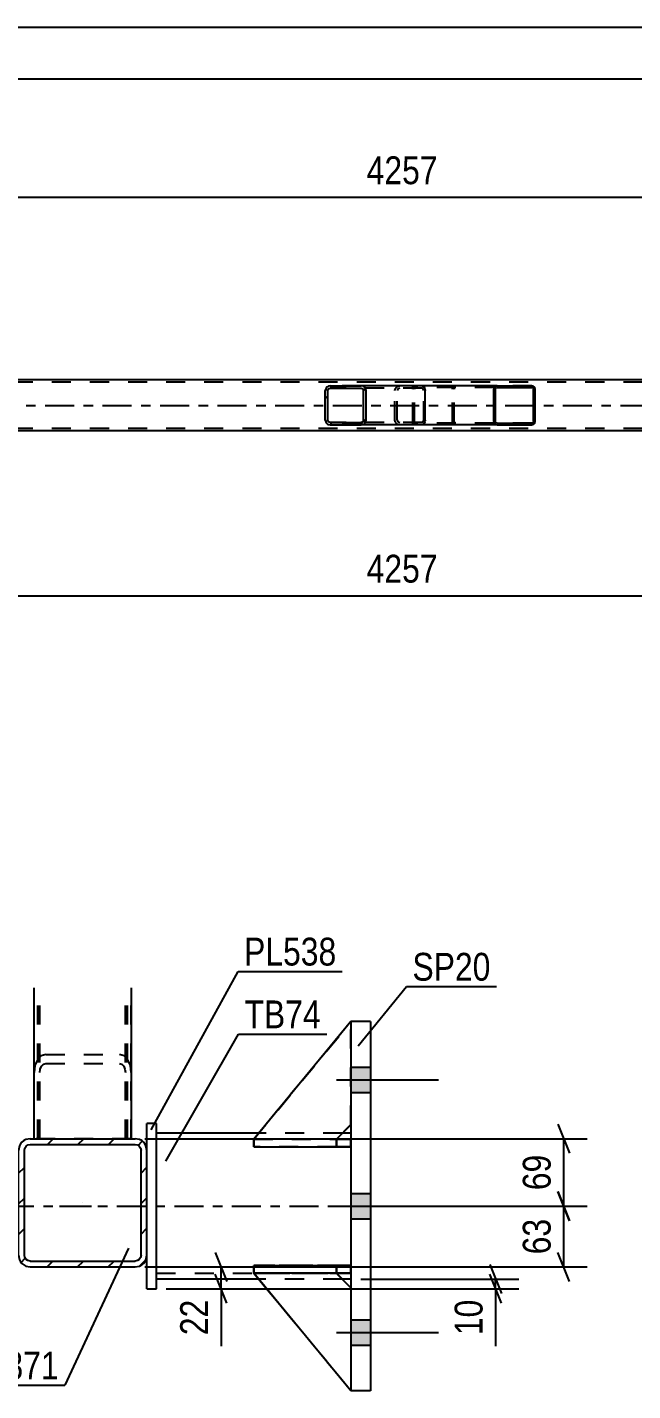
# Model space of a CAD drawing. Header units: millimetres. Extents: x 0 to 841, y 0 to 594.
# Drawn here: x 207.4 to 269.7, y 150.7 to 291 of the extents above; entities that cross this region are included whole.
import ezdxf

# ---------------------------------------------------------------- set-up
doc = ezdxf.new("R2010")
doc.units = ezdxf.units.MM
doc.linetypes.add('DXK_LINE_DOT2', pattern=[3.9198, 1.9599, -1.9599])
doc.linetypes.add('DXK_LINE_DOT3', pattern=[5.9187, 2.979, -0.9799, 0.9799, -0.9799])
doc.styles.add('Arial Narrow', font='ARIALN.TTF', dxfattribs={"height": 0.2})

# ---------------------------------------------------------------- blocks, each defined once
blk = doc.blocks.new('Part-318885092-5607 - 5502')
at = {"linetype": 'Continuous'}
h = blk.add_hatch(dxfattribs=at)
h.set_pattern_fill('', scale=0.7, style=0, pattern_type=0)
h.set_pattern_definition([(45, (242.2284, 253.8129), (-1.57154, 1.57154), [])])
h.paths.add_polyline_path([(242.27, 253.63), (242.23, 253.81), (242.12, 253.97), (241.96, 254.07), (241.76, 254.11), (238.58, 254.11), (238.39, 254.07), (238.22, 253.97), (238.12, 253.81), (238.08, 253.63), (238.08, 250.59), (238.12, 250.41), (238.22, 250.25), (238.39, 250.15), (238.58, 250.11), (241.76, 250.11), (241.96, 250.15), (242.12, 250.25), (242.23, 250.41), (242.27, 250.59)])
h.paths.add_polyline_path([(242, 250.5), (241.94, 250.42), (241.86, 250.37), (241.76, 250.35), (238.58, 250.35), (238.48, 250.37), (238.4, 250.42), (238.35, 250.5), (238.33, 250.59), (238.33, 253.63), (238.35, 253.72), (238.4, 253.8), (238.48, 253.85), (238.58, 253.87), (241.76, 253.87), (241.86, 253.85), (241.94, 253.8), (242, 253.72), (242.02, 253.63), (242.02, 250.59)])
at = {"color": 2, "linetype": 'Continuous'}
for p, q in [((238.58, 254.11), (238.39, 254.07)), ((238.58, 254.11), (241.76, 254.11)), ((248.06, 254.11), (241.76, 254.11)), ((241.96, 254.07), (241.76, 254.11)), ((248.06, 254.11), (248.17, 254.07)), ((248.17, 254.07), (248.26, 253.97)), ((238.12, 253.81), (238.08, 253.63)), ((238.08, 250.59), (238.08, 253.63)), ((238.33, 253.63), (238.35, 253.72)), ((238.33, 250.59), (238.33, 253.63)), ((238.35, 253.72), (238.4, 253.8)), ((238.4, 253.8), (238.48, 253.85)), ((238.48, 253.85), (238.58, 253.87)), ((238.58, 253.87), (241.76, 253.87)), ((241.76, 253.87), (241.86, 253.85)), ((241.86, 253.85), (241.94, 253.8)), ((241.94, 253.8), (242, 253.72)), ((242, 253.72), (242.02, 253.63)), ((242.02, 250.59), (242.02, 253.63)), ((242.27, 253.63), (242.23, 253.81)), ((242.27, 250.59), (242.27, 253.63)), ((248.26, 253.97), (248.31, 253.81)), ((248.31, 253.81), (248.34, 253.63)), ((248.34, 250.59), (248.34, 253.63)), ((238.08, 250.59), (238.12, 250.41)), ((238.35, 250.5), (238.33, 250.59)), ((238.4, 250.42), (238.35, 250.5)), ((238.39, 250.15), (238.58, 250.11)), ((238.48, 250.37), (238.4, 250.42)), ((238.58, 250.35), (238.48, 250.37)), ((238.58, 250.35), (241.76, 250.35)), ((238.58, 250.11), (241.76, 250.11)), ((241.86, 250.37), (241.76, 250.35)), ((241.76, 250.11), (241.96, 250.15)), ((248.06, 250.11), (241.76, 250.11)), ((241.94, 250.42), (241.86, 250.37)), ((242, 250.5), (241.94, 250.42)), ((242.02, 250.59), (242, 250.5)), ((242.23, 250.41), (242.27, 250.59)), ((248.17, 250.15), (248.06, 250.11)), ((248.26, 250.25), (248.17, 250.15)), ((248.31, 250.41), (248.26, 250.25)), ((248.34, 250.59), (248.31, 250.41))]:
    blk.add_line(p, q, dxfattribs=at)
at = {"color": 7, "linetype": 'DXK_LINE_DOT2'}
for p, q in [((241.76, 254.11), (238.58, 254.11)), ((245.54, 254.07), (245.73, 254.11)), ((247.07, 253.87), (247.07, 254.11)), ((248.06, 253.87), (238.58, 253.87)), ((245.23, 253.63), (245.27, 253.81)), ((245.23, 250.59), (245.23, 253.63)), ((245.5, 253.72), (245.48, 253.63)), ((245.48, 250.59), (245.48, 253.63)), ((245.55, 253.8), (245.5, 253.72)), ((245.63, 253.85), (245.55, 253.8)), ((245.73, 253.87), (245.63, 253.85)), ((248.12, 253.85), (248.06, 253.87)), ((248.16, 253.8), (248.12, 253.85)), ((248.19, 253.72), (248.16, 253.8)), ((248.2, 253.63), (248.19, 253.72)), ((248.2, 250.59), (248.2, 253.63)), ((248.06, 250.35), (238.58, 250.35)), ((241.76, 250.11), (238.58, 250.11)), ((245.27, 250.41), (245.23, 250.59)), ((245.48, 250.59), (245.5, 250.5)), ((245.5, 250.5), (245.55, 250.42)), ((245.73, 250.11), (245.54, 250.15)), ((245.55, 250.42), (245.57, 250.41)), ((245.57, 250.41), (245.63, 250.37)), ((245.63, 250.37), (245.73, 250.35)), ((247.07, 250.11), (247.07, 250.35)), ((248.06, 250.35), (248.12, 250.37)), ((248.12, 250.37), (248.16, 250.42)), ((248.16, 250.42), (248.19, 250.5)), ((248.19, 250.5), (248.2, 250.59))]:
    blk.add_line(p, q, dxfattribs=at)
at = {"color": 2, "linetype": 'Continuous'}
for centre, start, end in [((238.57, 253.61), 111.1941, 156.1506), ((241.78, 253.61), 23.8494, 68.8059), ((238.57, 250.6), 203.8494, 248.8059), ((241.78, 250.6), 291.1941, 336.1506)]:
    blk.add_arc(centre, 0.492, start, end, dxfattribs=at)
at = {"color": 7, "linetype": 'DXK_LINE_DOT2'}
for centre, start, end in [((245.72, 253.61), 111.1941, 156.1506), ((245.72, 250.6), 203.8494, 248.8059)]:
    blk.add_arc(centre, 0.492, start, end, dxfattribs=at)
blk = doc.blocks.new('Part-318885092-5608 - 5502')
at = {"linetype": 'Continuous'}
h = blk.add_hatch(dxfattribs=at)
h.set_pattern_fill('', scale=0.7, style=0, pattern_type=0)
h.set_pattern_definition([(45, (259.6524, 253.9117), (-1.57154, 1.57154), [])])
h.paths.add_polyline_path([(259.68, 253.79), (259.65, 253.91), (259.58, 254.02), (259.47, 254.08), (259.34, 254.11), (255.76, 254.11), (255.63, 254.08), (255.52, 254.02), (255.45, 253.91), (255.42, 253.79), (255.42, 250.43), (255.45, 250.31), (255.52, 250.2), (255.63, 250.13), (255.76, 250.11), (259.34, 250.11), (259.47, 250.13), (259.58, 250.2), (259.65, 250.31), (259.68, 250.43)])
h.paths.add_polyline_path([(259.5, 250.37), (259.46, 250.32), (259.4, 250.28), (259.34, 250.27), (255.76, 250.27), (255.7, 250.28), (255.64, 250.32), (255.6, 250.37), (255.59, 250.43), (255.59, 253.79), (255.6, 253.85), (255.64, 253.9), (255.7, 253.94), (255.76, 253.95), (259.34, 253.95), (259.4, 253.94), (259.46, 253.9), (259.5, 253.85), (259.51, 253.79), (259.51, 250.43)])
at = {"color": 7, "linetype": 'DXK_LINE_DOT2'}
for p, q in [((247.28, 254.08), (247.41, 254.11)), ((248.06, 254.11), (247.41, 254.11)), ((250.99, 254.11), (251.12, 254.08)), ((259.34, 254.11), (255.76, 254.11)), ((247.07, 253.79), (247.1, 253.91)), ((247.07, 250.43), (247.07, 253.79)), ((247.26, 253.85), (247.24, 253.79)), ((247.24, 250.43), (247.24, 253.79)), ((247.29, 253.9), (247.26, 253.85)), ((247.35, 253.94), (247.29, 253.9)), ((247.41, 253.95), (247.35, 253.94)), ((259.34, 253.95), (247.41, 253.95)), ((251.05, 253.94), (250.99, 253.95)), ((251.11, 253.9), (251.05, 253.94)), ((251.15, 253.85), (251.11, 253.9)), ((251.16, 253.79), (251.15, 253.85)), ((251.16, 250.43), (251.16, 253.79)), ((251.3, 253.91), (251.33, 253.79)), ((251.33, 250.43), (251.33, 253.79)), ((247.1, 250.31), (247.07, 250.43)), ((247.24, 250.43), (247.26, 250.37)), ((247.26, 250.37), (247.29, 250.32)), ((247.41, 250.11), (247.28, 250.13)), ((247.29, 250.32), (247.35, 250.28)), ((247.35, 250.28), (247.41, 250.27)), ((259.34, 250.27), (247.41, 250.27)), ((248.06, 250.11), (247.41, 250.11)), ((250.99, 250.27), (251.05, 250.28)), ((251.12, 250.13), (250.99, 250.11)), ((251.05, 250.28), (251.11, 250.32)), ((251.11, 250.32), (251.15, 250.37)), ((251.15, 250.37), (251.16, 250.43)), ((251.33, 250.43), (251.3, 250.31)), ((255.76, 250.11), (259.34, 250.11))]:
    blk.add_line(p, q, dxfattribs=at)
at = {"color": 2, "linetype": 'Continuous'}
for p, q in [((255.76, 254.11), (248.06, 254.11)), ((255.76, 254.11), (255.63, 254.08)), ((255.76, 254.11), (259.34, 254.11)), ((259.47, 254.08), (259.34, 254.11)), ((255.45, 253.91), (255.42, 253.79)), ((255.42, 250.43), (255.42, 253.79)), ((255.59, 253.79), (255.6, 253.85)), ((255.59, 250.43), (255.59, 253.79)), ((255.6, 253.85), (255.64, 253.9)), ((255.64, 253.9), (255.7, 253.94)), ((255.7, 253.94), (255.76, 253.95)), ((255.76, 253.95), (259.34, 253.95)), ((259.34, 253.95), (259.4, 253.94)), ((259.4, 253.94), (259.46, 253.9)), ((259.46, 253.9), (259.5, 253.85)), ((259.5, 253.85), (259.51, 253.79)), ((259.51, 250.43), (259.51, 253.79)), ((259.68, 253.79), (259.65, 253.91)), ((259.68, 250.43), (259.68, 253.79)), ((255.76, 250.11), (248.06, 250.11)), ((255.42, 250.43), (255.45, 250.31)), ((255.6, 250.37), (255.59, 250.43)), ((255.64, 250.32), (255.6, 250.37)), ((255.63, 250.13), (255.76, 250.11)), ((255.7, 250.28), (255.64, 250.32)), ((255.76, 250.27), (255.7, 250.28)), ((255.76, 250.27), (259.34, 250.27)), ((255.76, 250.11), (259.34, 250.11)), ((259.4, 250.28), (259.34, 250.27)), ((259.34, 250.11), (259.47, 250.13)), ((259.46, 250.32), (259.4, 250.28)), ((259.5, 250.37), (259.46, 250.32)), ((259.51, 250.43), (259.5, 250.37)), ((259.65, 250.31), (259.68, 250.43))]:
    blk.add_line(p, q, dxfattribs=at)
at = {"color": 7, "linetype": 'DXK_LINE_DOT2'}
for centre, start, end in [((247.4, 253.78), 110.7583, 155.68), ((251, 253.78), 24.32, 69.2417), ((247.4, 250.44), 204.32, 249.2417), ((251, 250.44), 290.7583, 335.68)]:
    blk.add_arc(centre, 0.331, start, end, dxfattribs=at)
at = {"color": 2, "linetype": 'Continuous'}
for centre, start, end in [((255.75, 253.78), 110.7583, 155.68), ((259.35, 253.78), 24.32, 69.2417), ((255.75, 250.44), 204.32, 249.2417), ((259.35, 250.44), 290.7583, 335.68)]:
    blk.add_arc(centre, 0.331, start, end, dxfattribs=at)
blk = doc.blocks.new('Part-318885092-5674 - 5502')
at = {"color": 7, "linetype": 'DXK_LINE_DOT2'}
for p, q in [((729.32, 254.51), (67.2, 254.51)), ((729.32, 249.71), (67.2, 249.71))]:
    blk.add_line(p, q, dxfattribs=at)
at = {"color": 2, "linetype": 'Continuous'}
for p, q in [((330.32, 254.75), (166.05, 254.75)), ((330.32, 249.47), (166.05, 249.47))]:
    blk.add_line(p, q, dxfattribs=at)
at = {"color": 7, "linetype": 'DXK_LINE_DOT3'}
blk.add_line((67.2, 252.11), (729.32, 252.11), dxfattribs=at)
blk = doc.blocks.new('Part-318885092-1444 - 1248')
at = {"color": 7, "linetype": 'DXK_LINE_DOT2'}
for p, q in [((208.12, 176.64), (208.12, 192.17)), ((208.72, 176.64), (208.72, 192.17)), ((217.52, 176.64), (217.52, 192.17)), ((218.12, 176.64), (218.12, 192.17)), ((209.32, 185.32), (208.86, 185.18)), ((209.32, 185.32), (216.92, 185.32)), ((217.38, 185.18), (216.92, 185.32)), ((208.21, 184.17), (208.12, 183.46)), ((208.47, 184.77), (208.21, 184.17)), ((208.86, 185.18), (208.47, 184.77)), ((208.76, 183.81), (208.89, 184.11)), ((208.89, 184.11), (209.09, 184.32)), ((209.09, 184.32), (209.32, 184.39)), ((209.32, 184.39), (216.92, 184.39)), ((216.92, 184.39), (217.15, 184.32)), ((217.15, 184.32), (217.34, 184.11)), ((217.34, 184.11), (217.47, 183.81)), ((217.77, 184.77), (217.38, 185.18)), ((218.03, 184.17), (217.77, 184.77)), ((218.12, 183.46), (218.03, 184.17)), ((208.72, 183.46), (208.76, 183.81)), ((217.47, 183.81), (217.52, 183.46)), ((208.12, 176.64), (218.12, 176.64))]:
    blk.add_line(p, q, dxfattribs=at)
blk = doc.blocks.new('Part-318885092-1445 - 1248')
at = {"color": 2, "linetype": 'Continuous'}
for p, q in [((208.12, 176.64), (208.12, 192.17)), ((218.12, 192.17), (218.12, 176.64))]:
    blk.add_line(p, q, dxfattribs=at)
at = {"color": 7, "linetype": 'DXK_LINE_DOT2'}
for p, q in [((208.52, 176.64), (208.52, 192.17)), ((217.72, 176.64), (217.72, 192.17)), ((218.12, 176.64), (208.12, 176.64))]:
    blk.add_line(p, q, dxfattribs=at)
blk = doc.blocks.new('Part-318885092-1466 - 1248')
at = {"linetype": 'Continuous'}
h = blk.add_hatch(dxfattribs=at)
h.set_pattern_fill('', scale=0.7, style=0, pattern_type=0)
h.set_pattern_definition([(45, (218.9782, 163.533), (-1.57154, 1.57154), [])])
h.paths.add_polyline_path([(218.52, 163.44), (218.98, 163.53), (219.37, 163.79), (219.63, 164.18), (219.72, 164.64), (219.72, 175.44), (219.63, 175.9), (219.37, 176.29), (218.98, 176.55), (218.52, 176.64), (207.72, 176.64), (207.26, 176.55), (206.87, 176.29), (206.61, 175.9), (206.52, 175.44), (206.52, 164.64), (206.61, 164.18), (206.87, 163.79), (207.26, 163.53), (207.72, 163.44)])
h.paths.add_polyline_path([(207.72, 164.04), (207.49, 164.09), (207.29, 164.22), (207.16, 164.41), (207.12, 164.64), (207.12, 175.44), (207.16, 175.67), (207.29, 175.87), (207.49, 176), (207.72, 176.04), (218.52, 176.04), (218.75, 176), (218.94, 175.87), (219.07, 175.67), (219.12, 175.44), (219.12, 164.64), (219.07, 164.41), (218.94, 164.22), (218.75, 164.09), (218.52, 164.04)])
at = {"color": 2, "linetype": 'Continuous'}
for p, q in [((206.61, 175.9), (206.52, 175.44)), ((206.52, 164.64), (206.52, 175.44)), ((207.12, 175.44), (207.16, 175.67)), ((207.12, 164.64), (207.12, 175.44)), ((207.16, 175.67), (207.29, 175.87)), ((207.72, 176.64), (207.26, 176.55)), ((207.29, 175.87), (207.49, 176)), ((207.49, 176), (207.72, 176.04)), ((207.72, 176.64), (218.52, 176.64)), ((207.72, 176.04), (218.52, 176.04)), ((218.98, 176.55), (218.52, 176.64)), ((218.52, 176.04), (218.75, 176)), ((218.75, 176), (218.94, 175.87)), ((218.94, 175.87), (219.07, 175.67)), ((219.07, 175.67), (219.12, 175.44)), ((219.12, 164.64), (219.12, 175.44)), ((219.72, 175.44), (219.63, 175.9)), ((219.72, 164.64), (219.72, 175.44)), ((206.52, 164.64), (206.61, 164.18)), ((207.16, 164.41), (207.12, 164.64)), ((207.29, 164.22), (207.16, 164.41)), ((207.49, 164.09), (207.29, 164.22)), ((218.94, 164.22), (218.75, 164.09)), ((219.07, 164.41), (218.94, 164.22)), ((219.12, 164.64), (219.07, 164.41)), ((219.63, 164.18), (219.72, 164.64)), ((207.26, 163.53), (207.72, 163.44)), ((207.72, 164.04), (207.49, 164.09)), ((207.72, 164.04), (218.52, 164.04)), ((207.72, 163.44), (218.52, 163.44)), ((218.75, 164.09), (218.52, 164.04)), ((218.52, 163.44), (218.98, 163.53))]:
    blk.add_line(p, q, dxfattribs=at)
at = {"color": 7, "linetype": 'DXK_LINE_DOT3'}
blk.add_line((213.12, 170.04), (213.12, 170.04), dxfattribs=at)
at = {"color": 2, "linetype": 'Continuous'}
for centre, start, end in [((207.72, 175.44), 112.5, 157.5), ((218.52, 175.44), 22.5, 67.5), ((207.72, 164.64), 202.5, 247.5), ((218.52, 164.64), 292.5, 337.5)]:
    blk.add_arc(centre, 1.2, start, end, dxfattribs=at)
blk = doc.blocks.new('Part-318885092-1342 - 1248')
at = {"color": 2, "linetype": 'Continuous'}
for p, q in [((242.72, 188.7), (240.72, 188.7)), ((240.72, 188.7), (240.72, 150.7)), ((242.72, 188.7), (242.72, 150.7)), ((242.72, 150.7), (240.72, 150.7))]:
    blk.add_line(p, q, dxfattribs=at)
blk = doc.blocks.new('Part-318885092-1432 - 1248')
at = {"color": 7, "linetype": 'DXK_LINE_DOT2'}
for p, q in [((230.72, 162.8), (230.72, 163.6)), ((230.72, 163.6), (239.22, 163.6)), ((240.72, 163.6), (230.72, 163.6)), ((239.22, 162.8), (230.72, 162.8)), ((230.72, 162.8), (240.72, 162.8)), ((239.22, 162.8), (239.22, 163.6)), ((239.22, 163.6), (240.72, 163.6)), ((240.72, 162.8), (239.22, 162.8)), ((240.72, 162.8), (240.72, 163.6)), ((240.72, 162.8), (240.72, 163.6)), ((240.72, 163.6), (240.72, 163.6)), ((240.72, 162.8), (240.72, 162.8))]:
    blk.add_line(p, q, dxfattribs=at)
blk = doc.blocks.new('Part-318885092-1368 - 1248')
at = {"color": 2, "linetype": 'Continuous'}
for p, q in [((240.72, 188.7), (230.72, 176.59)), ((240.72, 188.7), (240.72, 188.7)), ((240.72, 188.7), (240.72, 188.7)), ((239.23, 176.6), (240.72, 178.09)), ((231.97, 176.59), (230.72, 176.59)), ((230.72, 176.59), (230.72, 176.59))]:
    blk.add_line(p, q, dxfattribs=at)
at = {"color": 7, "linetype": 'DXK_LINE_DOT2'}
for p, q in [((240.72, 188.7), (230.72, 176.59)), ((240.72, 178.09), (240.72, 188.7)), ((239.22, 176.59), (240.72, 178.09)), ((239.22, 176.59), (230.72, 176.59)), ((239.22, 176.59), (231.97, 176.59)), ((239.22, 176.59), (239.23, 176.6)), ((239.22, 176.59), (239.22, 176.59))]:
    blk.add_line(p, q, dxfattribs=at)
blk = doc.blocks.new('Part-318885092-1433 - 1248')
at = {"color": 7, "linetype": 'DXK_LINE_DOT2'}
for p, q in [((230.72, 175.8), (230.72, 176.6)), ((230.72, 176.6), (239.22, 176.6)), ((240.72, 176.6), (230.72, 176.6)), ((239.22, 175.8), (230.72, 175.8)), ((230.72, 175.8), (240.72, 175.8)), ((239.22, 175.8), (239.22, 176.6)), ((239.22, 176.6), (240.72, 176.6)), ((240.72, 175.8), (239.22, 175.8)), ((240.72, 175.8), (240.72, 176.6)), ((240.72, 175.8), (240.72, 176.6)), ((240.72, 176.6), (240.72, 176.6)), ((240.72, 175.8), (240.72, 175.8))]:
    blk.add_line(p, q, dxfattribs=at)
blk = doc.blocks.new('Part-318885092-1369 - 1248')
at = {"color": 7, "linetype": 'DXK_LINE_DOT2'}
for p, q in [((230.72, 162.79), (239.22, 162.79)), ((240.72, 150.7), (230.72, 162.79)), ((230.72, 162.79), (230.72, 162.79)), ((239.22, 162.79), (230.72, 162.79)), ((230.72, 162.79), (240.72, 150.7)), ((239.22, 162.79), (240.72, 161.29)), ((239.22, 162.79), (239.22, 162.79)), ((240.72, 161.29), (239.22, 162.79)), ((240.72, 161.29), (240.72, 150.7))]:
    blk.add_line(p, q, dxfattribs=at)
blk = doc.blocks.new('Part-318885092-1434 - 1248')
at = {"color": 2, "linetype": 'Continuous'}
for p, q in [((230.72, 163.6), (240.72, 163.6)), ((230.72, 163.6), (230.72, 162.8)), ((240.72, 162.8), (230.72, 162.8)), ((240.72, 163.6), (240.72, 163.6)), ((240.72, 162.8), (240.72, 163.6))]:
    blk.add_line(p, q, dxfattribs=at)
at = {"color": 7, "linetype": 'DXK_LINE_DOT2'}
for p, q in [((239.22, 163.6), (230.72, 163.6)), ((230.72, 162.8), (239.22, 162.8)), ((240.72, 163.6), (239.22, 163.6)), ((239.22, 163.6), (239.22, 162.8)), ((239.22, 162.8), (240.72, 162.8)), ((240.72, 163.6), (240.72, 163.6))]:
    blk.add_line(p, q, dxfattribs=at)
blk = doc.blocks.new('Part-318885092-1370 - 1248')
at = {"color": 2, "linetype": 'Continuous'}
for p, q in [((230.72, 162.79), (230.72, 162.79)), ((239.22, 162.79), (230.72, 162.79)), ((240.72, 150.7), (230.72, 162.79)), ((239.22, 162.79), (239.22, 162.79)), ((239.22, 162.79), (240.72, 161.29))]:
    blk.add_line(p, q, dxfattribs=at)
at = {"color": 7, "linetype": 'DXK_LINE_DOT2'}
for p, q in [((230.72, 162.79), (239.22, 162.79)), ((240.72, 150.7), (230.72, 162.79)), ((239.22, 162.79), (240.72, 161.29)), ((240.72, 161.29), (240.72, 150.7))]:
    blk.add_line(p, q, dxfattribs=at)
blk = doc.blocks.new('Part-318885092-1385 - 1248')
at = {"color": 2, "linetype": 'Continuous'}
for p, q in [((185.52, 177.2), (186.41, 177.2)), ((195.02, 177.2), (205.52, 177.2)), ((185.52, 162.2), (186.43, 162.2)), ((195.03, 162.2), (205.52, 162.2))]:
    blk.add_line(p, q, dxfattribs=at)
at = {"color": 7, "linetype": 'DXK_LINE_DOT2'}
for p, q in [((185.52, 162.2), (185.52, 177.2)), ((186.41, 177.2), (195.02, 177.2)), ((205.52, 162.2), (205.52, 177.2)), ((185.52, 176.6), (205.52, 176.6)), ((185.52, 162.8), (205.52, 162.8)), ((186.43, 162.2), (195.03, 162.2))]:
    blk.add_line(p, q, dxfattribs=at)
at = {"color": 7, "linetype": 'DXK_LINE_DOT3'}
blk.add_line((175.52, 169.7), (215.52, 169.7), dxfattribs=at)
blk = doc.blocks.new('Part-318885092-1405 - 1248')
at = {"color": 2, "linetype": 'Continuous'}
for p, q in [((220.72, 178.2), (219.72, 178.2)), ((219.72, 175.44), (219.72, 178.2)), ((220.72, 161.2), (220.72, 178.2)), ((219.72, 161.2), (219.72, 164.64)), ((219.72, 161.2), (220.72, 161.2))]:
    blk.add_line(p, q, dxfattribs=at)
at = {"color": 7, "linetype": 'DXK_LINE_DOT2'}
blk.add_line((219.72, 164.64), (219.72, 175.44), dxfattribs=at)
blk = doc.blocks.new('Bolt-318885092-1414 - 1248')
at = {"linetype": 'Continuous'}
for points in [[(242.72, 181.4), (242.72, 184), (240.72, 184), (240.72, 181.4)], [(242.72, 181.4), (242.72, 184), (240.72, 184), (240.72, 181.4)], [(242.72, 181.4), (242.72, 184), (240.72, 184), (240.72, 181.4)], [(242.72, 168.4), (242.72, 171), (240.72, 171), (240.72, 168.4)], [(242.72, 168.4), (242.72, 171), (240.72, 171), (240.72, 168.4)], [(242.72, 155.4), (242.72, 158), (240.72, 158), (240.72, 155.4)], [(242.72, 155.4), (242.72, 158), (240.72, 158), (240.72, 155.4)], [(242.72, 155.4), (242.72, 158), (240.72, 158), (240.72, 155.4)]]:
    blk.add_hatch(color=1, dxfattribs=at).paths.add_polyline_path(points)
at = {"color": 1, "linetype": 'Continuous'}
for p, q in [((240.72, 184), (242.72, 184)), ((240.72, 184), (242.72, 184)), ((240.72, 184), (242.72, 184)), ((239.22, 182.7), (249.72, 182.7)), ((239.22, 182.7), (249.72, 182.7)), ((239.22, 182.7), (249.72, 182.7)), ((240.72, 181.4), (242.72, 181.4)), ((240.72, 181.4), (242.72, 181.4)), ((240.72, 181.4), (242.72, 181.4)), ((240.72, 171), (242.72, 171)), ((240.72, 171), (242.72, 171)), ((239.22, 169.7), (249.72, 169.7)), ((239.22, 169.7), (249.72, 169.7)), ((240.72, 168.4), (242.72, 168.4)), ((240.72, 168.4), (242.72, 168.4)), ((240.72, 158), (242.72, 158)), ((240.72, 158), (242.72, 158)), ((240.72, 158), (242.72, 158)), ((239.22, 156.7), (249.72, 156.7)), ((239.22, 156.7), (249.72, 156.7)), ((239.22, 156.7), (249.72, 156.7)), ((240.72, 155.4), (242.72, 155.4)), ((240.72, 155.4), (242.72, 155.4)), ((240.72, 155.4), (242.72, 155.4))]:
    blk.add_line(p, q, dxfattribs=at)
blk = doc.blocks.new('Part-318885092-1431 - 1248')
at = {"color": 7, "linetype": 'DXK_LINE_DOT2'}
for p, q in [((240.72, 188.7), (230.72, 176.59)), ((230.72, 176.59), (240.72, 188.7)), ((240.72, 178.09), (240.72, 188.7)), ((239.22, 176.59), (240.72, 178.09)), ((239.22, 176.59), (240.72, 178.09)), ((230.72, 176.59), (239.22, 176.59)), ((230.72, 176.59), (230.72, 176.59)), ((239.22, 176.59), (230.72, 176.59)), ((239.22, 176.59), (239.22, 176.59))]:
    blk.add_line(p, q, dxfattribs=at)
blk = doc.blocks.new('Part-318885092-1435 - 1248')
at = {"color": 2, "linetype": 'Continuous'}
for p, q in [((230.73, 176.6), (230.72, 176.6)), ((230.72, 176.6), (230.72, 175.8)), ((230.72, 175.8), (240.72, 175.8)), ((240.72, 176.6), (231.97, 176.6)), ((240.72, 176.6), (240.72, 176.6)), ((240.72, 176.6), (240.72, 175.8))]:
    blk.add_line(p, q, dxfattribs=at)
at = {"color": 7, "linetype": 'DXK_LINE_DOT2'}
for p, q in [((230.72, 175.8), (239.22, 175.8)), ((231.97, 176.6), (230.73, 176.6)), ((239.22, 176.6), (230.73, 176.6)), ((239.22, 176.6), (240.72, 176.6)), ((239.22, 176.6), (239.22, 175.8)), ((239.22, 175.8), (240.72, 175.8)), ((240.72, 176.6), (240.72, 176.6))]:
    blk.add_line(p, q, dxfattribs=at)
blk = doc.blocks.new('Part-318885092-1475 - 1248')
at = {"color": 2, "linetype": 'Continuous'}
for p, q in [((231.22, 177.2), (220.72, 177.2)), ((240.72, 177.2), (239.83, 177.2)), ((231.21, 162.2), (220.72, 162.2)), ((240.72, 162.2), (239.81, 162.2))]:
    blk.add_line(p, q, dxfattribs=at)
at = {"color": 7, "linetype": 'DXK_LINE_DOT2'}
for p, q in [((220.72, 162.2), (220.72, 177.2)), ((239.83, 177.2), (231.22, 177.2)), ((240.72, 177.2), (240.72, 162.2)), ((240.72, 176.6), (220.72, 176.6)), ((220.72, 162.8), (240.72, 162.8)), ((239.81, 162.2), (231.21, 162.2))]:
    blk.add_line(p, q, dxfattribs=at)
at = {"color": 7, "linetype": 'DXK_LINE_DOT3'}
blk.add_line((210.72, 169.7), (250.72, 169.7), dxfattribs=at)
blk = doc.blocks.new('StraightDimension-318885092-5817 - 5502')
at = {"color": 7, "linetype": 'Continuous'}
blk.add_line((160.85, 273.52), (331.12, 273.52), dxfattribs=at)
at = {"color": 0}
blk.add_wipeout([(250.25, 274.27), (250.25, 278.47), (241.73, 278.47), (241.73, 274.27)], dxfattribs=at)
at = {"color": 3, "style": 'Arial Narrow'}
blk.add_text('4257', height=2.863, dxfattribs=at).set_placement((242.33, 274.87))
blk = doc.blocks.new('StraightDimension-318885092-5824 - 5502')
at = {"color": 7, "linetype": 'Continuous'}
blk.add_line((56.34, 291.02), (740.18, 291.02), dxfattribs=at)
blk = doc.blocks.new('StraightDimension-318885092-5835 - 5502')
at = {"color": 7, "linetype": 'Continuous'}
blk.add_line((160.85, 232.52), (331.12, 232.52), dxfattribs=at)
at = {"color": 0}
blk.add_wipeout([(250.25, 233.27), (250.25, 237.47), (241.73, 237.47), (241.73, 233.27)], dxfattribs=at)
at = {"color": 3, "style": 'Arial Narrow'}
blk.add_text('4257', height=2.863, dxfattribs=at).set_placement((242.33, 233.87))
blk = doc.blocks.new('StraightDimension-318885092-5868 - 5502')
at = {"color": 7, "linetype": 'Continuous'}
blk.add_line((56.98, 285.71), (739.54, 285.71), dxfattribs=at)
blk = doc.blocks.new('StraightDimension-318885092-1538 - 1248')
at = {"color": 7, "linetype": 'Continuous'}
for p, q in [((262.01, 178.14), (263.21, 175.14)), ((219.52, 176.64), (265.01, 176.64)), ((262.61, 169.7), (262.61, 176.64)), ((263.21, 168.2), (262.01, 171.2)), ((249.2, 169.7), (265.01, 169.7))]:
    blk.add_line(p, q, dxfattribs=at)
at = {"color": 0}
blk.add_wipeout([(261.86, 175.6), (257.66, 175.6), (257.66, 170.74), (261.86, 170.74)], dxfattribs=at)
at = {"color": 3, "style": 'Arial Narrow'}
blk.add_text('69', height=2.863, rotation=90.0002, dxfattribs=at).set_placement((261.26, 171.34))
blk = doc.blocks.new('StraightDimension-318885092-1493 - 1248')
at = {"color": 7, "linetype": 'Continuous'}
for p, q in [((255, 163.7), (256.2, 160.7)), ((241.72, 162.2), (258, 162.2)), ((256.2, 159.7), (255, 162.7)), ((255.6, 161.2), (255.6, 162.2)), ((221.72, 161.2), (258, 161.2)), ((255.6, 161.2), (255.6, 155.3)), ((255.6, 161.2), (255.6, 155.3))]:
    blk.add_line(p, q, dxfattribs=at)
at = {"color": 0}
blk.add_wipeout([(254.85, 160.68), (250.65, 160.68), (250.65, 155.82), (254.85, 155.82)], dxfattribs=at)
at = {"color": 3, "style": 'Arial Narrow'}
blk.add_text('10', height=2.863, rotation=90.0002, dxfattribs=at).set_placement((254.25, 156.42))
blk = doc.blocks.new('StraightDimension-318885092-1505 - 1248')
at = {"color": 7, "linetype": 'Continuous'}
for p, q in [((226.76, 164.94), (227.96, 161.94)), ((219.52, 163.44), (229.76, 163.44)), ((227.36, 161.2), (227.36, 163.44)), ((227.96, 159.7), (226.76, 162.7)), ((221.72, 161.2), (229.76, 161.2)), ((227.36, 161.2), (227.36, 155.3)), ((227.36, 161.2), (227.36, 155.3))]:
    blk.add_line(p, q, dxfattribs=at)
at = {"color": 0}
blk.add_wipeout([(226.61, 160.68), (222.41, 160.68), (222.41, 155.82), (226.61, 155.82)], dxfattribs=at)
at = {"color": 3, "style": 'Arial Narrow'}
blk.add_text('22', height=2.863, rotation=90.0002, dxfattribs=at).set_placement((226.01, 156.42))
blk = doc.blocks.new('StraightDimension-318885092-1527 - 1248')
at = {"color": 7, "linetype": 'Continuous'}
for p, q in [((262.01, 171.2), (263.21, 168.2)), ((249.2, 169.7), (265.01, 169.7)), ((262.61, 163.44), (262.61, 169.7)), ((263.21, 161.94), (262.01, 164.94)), ((219.52, 163.44), (265.01, 163.44))]:
    blk.add_line(p, q, dxfattribs=at)
at = {"color": 0}
blk.add_wipeout([(261.86, 169), (257.66, 169), (257.66, 164.14), (261.86, 164.14)], dxfattribs=at)
at = {"color": 3, "style": 'Arial Narrow'}
blk.add_text('63', height=2.863, rotation=90.0002, dxfattribs=at).set_placement((261.26, 164.74))
blk = doc.blocks.new('Mark-318885092-1401 - 1248')
at = {"color": 0}
blk.add_wipeout([(239.22, 194.46), (239.22, 197.46), (229.72, 197.46), (229.72, 194.46)], dxfattribs=at)
blk.add_wipeout([(239.22, 194.46), (239.22, 197.46), (229.72, 197.46), (229.72, 194.46)], dxfattribs=at)
at = {"color": 30, "linetype": 'Continuous'}
for p, q in [((220.15, 177.55), (229.12, 193.86)), ((229.12, 193.86), (239.82, 193.86))]:
    blk.add_line(p, q, dxfattribs=at)
at = {"color": 3, "style": 'Arial Narrow'}
blk.add_text('PL538', height=2.863, dxfattribs=at).set_placement((229.72, 194.46))
blk = doc.blocks.new('Mark-318885092-1338 - 1248')
at = {"color": 0}
blk.add_wipeout([(255.08, 192.9), (255.08, 195.9), (247.04, 195.9), (247.04, 192.9)], dxfattribs=at)
blk.add_wipeout([(255.08, 192.9), (255.08, 195.9), (247.04, 195.9), (247.04, 192.9)], dxfattribs=at)
at = {"color": 30, "linetype": 'Continuous'}
for p, q in [((241.45, 186.18), (246.44, 192.3)), ((246.44, 192.3), (255.68, 192.3))]:
    blk.add_line(p, q, dxfattribs=at)
at = {"color": 3, "style": 'Arial Narrow'}
blk.add_text('SP20', height=2.863, dxfattribs=at).set_placement((247.04, 192.9))
blk = doc.blocks.new('Mark-318885092-1471 - 1248')
at = {"color": 0}
blk.add_wipeout([(237.62, 188), (237.62, 191), (229.76, 191), (229.76, 188)], dxfattribs=at)
blk.add_wipeout([(237.62, 188), (237.62, 191), (229.76, 191), (229.76, 188)], dxfattribs=at)
at = {"color": 30, "linetype": 'Continuous'}
for p, q in [((221.66, 174.32), (229.16, 187.4)), ((229.16, 187.4), (238.22, 187.4))]:
    blk.add_line(p, q, dxfattribs=at)
at = {"color": 3, "style": 'Arial Narrow'}
blk.add_text('TB74', height=2.863, dxfattribs=at).set_placement((229.76, 188))
blk = doc.blocks.new('Mark-318885092-1462 - 1248')
at = {"color": 0}
blk.add_wipeout([(210.67, 151.86), (210.67, 154.86), (200.62, 154.86), (200.62, 151.86)], dxfattribs=at)
blk.add_wipeout([(210.67, 151.86), (210.67, 154.86), (200.62, 154.86), (200.62, 151.86)], dxfattribs=at)
at = {"color": 30, "linetype": 'Continuous'}
for p in [(217.82, 165.36), (200.02, 151.26)]:
    blk.add_line(p, (211.27, 151.26), dxfattribs=at)
at = {"color": 3, "style": 'Arial Narrow'}
blk.add_text('BC371', height=2.863, dxfattribs=at).set_placement((200.62, 151.86))

msp = doc.modelspace()

# ---------------------------------------------------------------- block references
for name in ['StraightDimension-318885092-5817 - 5502', 'Part-318885092-5674 - 5502', 'Part-318885092-5607 - 5502', 'Part-318885092-5608 - 5502', 'StraightDimension-318885092-5835 - 5502', 'Part-318885092-1444 - 1248', 'Part-318885092-1445 - 1248', 'Part-318885092-1368 - 1248', 'Part-318885092-1431 - 1248', 'Part-318885092-1342 - 1248', 'Bolt-318885092-1414 - 1248', 'Part-318885092-1405 - 1248', 'Part-318885092-1385 - 1248', 'Part-318885092-1475 - 1248', 'Part-318885092-1466 - 1248', 'Part-318885092-1433 - 1248', 'Part-318885092-1435 - 1248', 'Part-318885092-1432 - 1248', 'Part-318885092-1434 - 1248', 'Part-318885092-1369 - 1248', 'Part-318885092-1370 - 1248']:
    msp.add_blockref(name, (0, 0))

# ---------------------------------------------------------------- next in the draw order: block references
for name in ['StraightDimension-318885092-5824 - 5502', 'Mark-318885092-1338 - 1248', 'StraightDimension-318885092-1538 - 1248', 'Mark-318885092-1462 - 1248', 'StraightDimension-318885092-1493 - 1248']:
    msp.add_blockref(name, (0, 0))

# ---------------------------------------------------------------- next in the draw order: block references
for name in ['StraightDimension-318885092-5868 - 5502', 'Mark-318885092-1401 - 1248', 'StraightDimension-318885092-1505 - 1248']:
    msp.add_blockref(name, (0, 0))

# ---------------------------------------------------------------- next in the draw order: block references
for name in ['Mark-318885092-1471 - 1248', 'StraightDimension-318885092-1527 - 1248']:
    msp.add_blockref(name, (0, 0))

doc.saveas('drawing.dxf')
